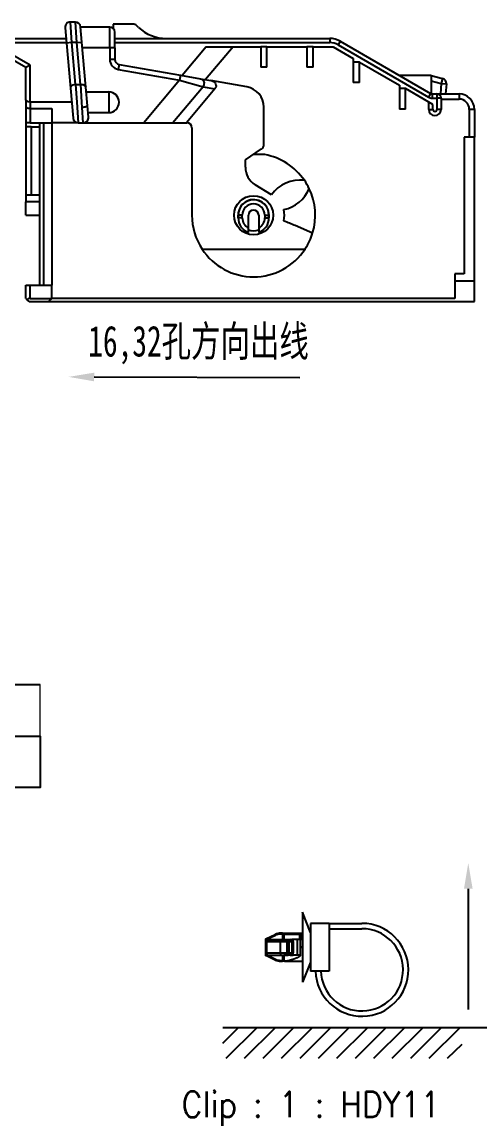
# Model space of a CAD drawing. Header units: inches. Extents: x 47316 to 59086, y 3141 to 11743.
# Drawn here: x 52195.5 to 52240, y 8715.9 to 8823.3 of the extents above; entities that cross this region are included whole.
import ezdxf

# ---------------------------------------------------------------- set-up
doc = ezdxf.new("R2010")
doc.units = ezdxf.units.IN
doc.header["$MEASUREMENT"] = 0
doc.styles.add('MtX_FangSong_GB2312', font='')
doc.styles.get("Standard").update_dxf_attribs({"font": ''})
doc.styles.get('MtX_FangSong_GB2312').set_extended_font_data('FangSong_GB2312')
doc.styles.get('Standard').set_extended_font_data('SimSun')

msp = doc.modelspace()

# ---------------------------------------------------------------- linework, layer by layer
at = {"color": 0, "lineweight": -2}
for p, q in [((52200.17, 8823.35), (52200.3, 8821.35)), ((52200.67, 8823.35), (52200.17, 8823.35)), ((52200.8, 8821.35), (52200.67, 8823.35)), ((52206.27, 8823.15), (52204.36, 8823.15)), ((52204.36, 8823.15), (52204.36, 8822.7)), ((52206.81, 8822.82), (52206.61, 8823.01)), ((52199.67, 8822.8), (52199.8, 8821.3)), ((52201.3, 8821.39), (52201.17, 8822.89)), ((52204.01, 8822.85), (52201.17, 8822.85)), ((52204.01, 8820.85), (52204.01, 8822.85)), ((52204.51, 8820.85), (52204.51, 8822.35)), ((52193.26, 8821.75), (52199.76, 8821.75)), ((52193.26, 8821.35), (52199.8, 8821.35)), ((52196.26, 8819.14), (52193.26, 8820.88)), ((52200.3, 8821.35), (52199.8, 8821.3)), ((52199.8, 8821.3), (52200.18, 8816.92)), ((52200.3, 8821.35), (52200.65, 8817.28)), ((52200.8, 8821.35), (52200.3, 8821.35)), ((52200.8, 8821.35), (52201.3, 8821.39)), ((52201.16, 8817.28), (52200.8, 8821.35)), ((52201.68, 8817), (52201.3, 8821.39)), ((52204.01, 8820.85), (52201.35, 8820.85)), ((52204.01, 8820.85), (52204.01, 8819.72)), ((52204.51, 8820.85), (52204.01, 8820.85)), ((52204.51, 8821.75), (52225.43, 8821.75)), ((52204.51, 8821.35), (52225.43, 8821.35)), ((52204.51, 8820.85), (52204.51, 8819.72)), ((52213.41, 8820.95), (52211.06, 8818.15)), ((52216.02, 8820.95), (52213.34, 8817.75)), ((52213.41, 8820.95), (52218.71, 8820.95)), ((52218.71, 8820.95), (52218.71, 8818.95)), ((52219.31, 8820.95), (52218.71, 8820.95)), ((52219.31, 8818.95), (52219.31, 8820.95)), ((52219.31, 8820.95), (52223.21, 8820.95)), ((52223.21, 8820.95), (52223.21, 8818.95)), ((52223.81, 8820.95), (52223.21, 8820.95)), ((52223.81, 8818.95), (52223.81, 8820.95)), ((52223.81, 8820.95), (52225.75, 8820.95)), ((52225.43, 8821.75), (52225.43, 8821.35)), ((52225.75, 8820.95), (52227.71, 8819.81)), ((52226.43, 8821.48), (52226.23, 8821.13)), ((52226.23, 8821.13), (52235.04, 8816.04)), ((52226.43, 8821.48), (52235.24, 8816.39)), ((52195.86, 8818.91), (52193.06, 8820.53)), ((52227.71, 8819.81), (52227.71, 8819.46)), ((52196.26, 8819.14), (52195.86, 8818.91)), ((52195.86, 8815.77), (52195.86, 8818.91)), ((52196.26, 8815.55), (52196.26, 8819.14)), ((52204.51, 8819.72), (52204.01, 8819.72)), ((52204.93, 8819.23), (52204.84, 8818.74)), ((52204.84, 8818.74), (52210.8, 8817.69)), ((52204.93, 8819.23), (52210.89, 8818.18)), ((52219.31, 8818.95), (52218.71, 8818.95)), ((52223.81, 8818.95), (52223.21, 8818.95)), ((52227.71, 8819.46), (52227.71, 8817.46)), ((52228.31, 8819.46), (52227.71, 8819.46)), ((52228.31, 8817.46), (52228.31, 8819.46)), ((52228.31, 8819.46), (52232.21, 8817.21)), ((52210.8, 8817.69), (52207.33, 8813.55)), ((52210.89, 8818.18), (52210.8, 8817.69)), ((52210.8, 8817.69), (52213.1, 8817.06)), ((52210.89, 8818.18), (52212.86, 8817.83)), ((52212.86, 8817.83), (52213.84, 8817.66)), ((52217.36, 8817.04), (52213.84, 8817.66)), ((52235.31, 8818.15), (52232.2, 8818.15)), ((52235.31, 8818.15), (52235.31, 8817.63)), ((52235.31, 8818.15), (52236.41, 8817.85)), ((52235.31, 8817.63), (52235.31, 8816.36)), ((52235.31, 8817.63), (52236.28, 8817.37)), ((52236.41, 8817.85), (52236.28, 8817.37)), ((52200.19, 8817.01), (52200.18, 8816.92)), ((52200.18, 8816.92), (52200.44, 8814)), ((52200.24, 8817.1), (52200.19, 8817.01)), ((52200.42, 8817.22), (52200.24, 8817.1)), ((52200.65, 8817.28), (52200.42, 8817.22)), ((52200.69, 8817.28), (52200.65, 8817.28)), ((52200.69, 8817.28), (52200.81, 8815.55)), ((52200.69, 8817.28), (52201.16, 8817.28)), ((52201.16, 8817.28), (52201.19, 8817.28)), ((52201.31, 8815.55), (52201.19, 8817.28)), ((52201.19, 8817.28), (52201.42, 8817.26)), ((52201.42, 8817.26), (52201.6, 8817.17)), ((52201.6, 8817.17), (52201.68, 8817)), ((52201.84, 8815.2), (52201.68, 8817)), ((52201.72, 8816.55), (52203.92, 8816.55)), ((52203.92, 8816.55), (52203.92, 8815.55)), ((52213.1, 8817.06), (52210.15, 8813.55)), ((52214.25, 8816.86), (52211.47, 8813.55)), ((52213.1, 8817.06), (52214.25, 8816.86)), ((52228.31, 8817.46), (52227.71, 8817.46)), ((52232.21, 8817.21), (52232.21, 8816.87)), ((52232.21, 8816.87), (52232.21, 8814.87)), ((52232.81, 8816.87), (52232.21, 8816.87)), ((52232.81, 8814.87), (52232.81, 8816.87)), ((52235.46, 8815.34), (52232.81, 8816.87)), ((52236.28, 8817.37), (52236.19, 8816.35)), ((52236.28, 8817.37), (52236.78, 8817.33)), ((52236.78, 8817.33), (52236.69, 8816.35)), ((52195.86, 8815.77), (52195.86, 8815.14)), ((52195.87, 8815.72), (52195.86, 8815.77)), ((52195.93, 8815.64), (52195.87, 8815.72)), ((52196.08, 8815.57), (52195.93, 8815.64)), ((52196.26, 8815.55), (52196.08, 8815.57)), ((52200.3, 8815.55), (52196.26, 8815.55)), ((52196.26, 8815.55), (52196.26, 8814.92)), ((52200.81, 8815.55), (52200.94, 8813.55)), ((52201.34, 8815.03), (52201.31, 8815.55)), ((52203.92, 8815.55), (52203.92, 8814.55)), ((52235.24, 8816.39), (52235.04, 8816.04)), ((52235.06, 8814.85), (52235.06, 8815.57)), ((52235.39, 8816.35), (52235.86, 8816.35)), ((52235.39, 8816.35), (52235.39, 8815.95)), ((52235.39, 8815.95), (52235.86, 8815.95)), ((52235.86, 8816.35), (52238.01, 8816.35)), ((52235.86, 8816.35), (52235.86, 8815.95)), ((52235.86, 8815.95), (52235.86, 8814.85)), ((52236.26, 8815.95), (52235.86, 8815.95)), ((52236.26, 8815.95), (52236.26, 8814.85)), ((52236.26, 8815.85), (52238.01, 8815.85)), ((52238.01, 8816.35), (52238.01, 8815.85)), ((52195.87, 8815.1), (52195.86, 8815.14)), ((52195.86, 8815.14), (52195.86, 8813.55)), ((52195.93, 8815.02), (52195.87, 8815.1)), ((52196.08, 8814.95), (52195.93, 8815.02)), ((52196.26, 8814.92), (52196.08, 8814.95)), ((52196.26, 8814.92), (52198.36, 8814.92)), ((52196.26, 8814.92), (52196.26, 8813.55)), ((52198.36, 8814.92), (52198.36, 8813.55)), ((52201.44, 8813.55), (52201.34, 8815.03)), ((52201.94, 8814.09), (52201.84, 8815.2)), ((52201.9, 8814.55), (52203.92, 8814.55)), ((52219.01, 8811.41), (52219.01, 8815.07)), ((52232.81, 8814.87), (52232.21, 8814.87)), ((52235.06, 8814.85), (52235.46, 8814.85)), ((52235.46, 8814.85), (52235.46, 8815.34)), ((52236.26, 8814.85), (52235.86, 8814.85)), ((52239.01, 8814.85), (52239.01, 8812.15)), ((52239.51, 8814.85), (52239.01, 8814.85)), ((52239.51, 8814.85), (52239.51, 8812.15)), ((52196.26, 8813.55), (52195.86, 8813.55)), ((52195.86, 8813.55), (52195.86, 8813.15)), ((52196.26, 8813.55), (52198.36, 8813.55)), ((52197.16, 8813.55), (52197.16, 8797.75)), ((52197.56, 8813.55), (52197.56, 8797.75)), ((52200.93, 8813.55), (52198.36, 8813.55)), ((52198.36, 8813.55), (52198.36, 8797.75)), ((52200.94, 8813.55), (52201.44, 8813.55)), ((52201.44, 8813.55), (52207.33, 8813.55)), ((52207.33, 8813.55), (52210.15, 8813.55)), ((52210.15, 8813.55), (52211.47, 8813.55)), ((52211.47, 8813.55), (52211.51, 8813.55)), ((52196.36, 8813.15), (52195.86, 8813.15)), ((52195.86, 8813.15), (52195.86, 8806.55)), ((52196.36, 8813.15), (52197.16, 8813.15)), ((52196.36, 8813.15), (52196.36, 8806.55)), ((52212.01, 8813.05), (52212.01, 8804.55)), ((52239.51, 8812.15), (52238.51, 8812.15)), ((52238.51, 8812.15), (52238.51, 8798.85)), ((52239.51, 8798.15), (52239.51, 8812.15)), ((52217.21, 8809.95), (52218.79, 8811)), ((52219.11, 8810.45), (52217.96, 8810.45)), ((52217.21, 8809.22), (52217.21, 8809.95)), ((52219.75, 8806.54), (52218.17, 8807.51)), ((52195.86, 8806.55), (52196.36, 8806.55)), ((52195.86, 8806.55), (52195.86, 8805.85)), ((52195.86, 8804.55), (52195.86, 8805.85)), ((52197.16, 8805.85), (52195.86, 8805.85)), ((52196.36, 8806.55), (52197.16, 8806.55)), ((52195.86, 8804.55), (52197.16, 8804.55)), ((52216.91, 8804.55), (52216.51, 8804.55)), ((52216.51, 8804.3), (52216.51, 8804.55)), ((52216.91, 8804.3), (52216.51, 8804.3)), ((52216.91, 8804.3), (52216.91, 8804.55)), ((52217.51, 8803.32), (52217.51, 8804.55)), ((52218.51, 8804.55), (52218.51, 8803.32)), ((52219.11, 8804.55), (52219.11, 8804.3)), ((52219.11, 8804.55), (52219.51, 8804.55)), ((52219.11, 8804.3), (52219.51, 8804.3)), ((52219.51, 8804.55), (52219.51, 8804.3)), ((52217.51, 8802.88), (52217.51, 8803.32)), ((52218.51, 8803.32), (52218.51, 8802.88)), ((52223.76, 8802.82), (52222.06, 8803.55)), ((52213, 8801.25), (52223.03, 8801.25)), ((52238.51, 8798.85), (52237.61, 8798.85)), ((52237.61, 8798.85), (52237.61, 8798.15)), ((52195.86, 8797.75), (52196.26, 8797.75)), ((52195.86, 8796.45), (52195.86, 8797.75)), ((52196.26, 8797.75), (52198.36, 8797.75)), ((52196.26, 8796.45), (52196.26, 8797.75)), ((52198.36, 8796.45), (52198.36, 8797.75)), ((52237.61, 8798.15), (52237.61, 8796.45)), ((52239.51, 8798.15), (52237.61, 8798.15)), ((52239.51, 8796.15), (52239.51, 8798.15)), ((52195.86, 8796.45), (52195.98, 8796.33)), ((52196.16, 8796.15), (52195.98, 8796.33)), ((52196.16, 8796.15), (52198.06, 8796.15)), ((52196.26, 8796.45), (52198.36, 8796.45)), ((52198.36, 8796.45), (52198.06, 8796.15)), ((52198.06, 8796.15), (52239.51, 8796.15)), ((52237.61, 8796.45), (52198.36, 8796.45)), ((52215.03, 8723.98, 0), (52216.55, 8725.51, 0)), ((52215.03, 8725.51, 0), (52240.92, 8725.51, 0)), ((52215.35, 8722.51, 0), (52218.35, 8725.51, 0)), ((52217.14, 8722.51, 0), (52220.15, 8725.51, 0)), ((52218.94, 8722.51, 0), (52221.94, 8725.51, 0)), ((52220.74, 8722.51, 0), (52223.74, 8725.51, 0)), ((52222.53, 8722.51, 0), (52225.54, 8725.51, 0)), ((52224.33, 8722.51, 0), (52227.33, 8725.51, 0)), ((52226.12, 8722.51, 0), (52229.13, 8725.51, 0)), ((52227.92, 8722.51, 0), (52230.92, 8725.51, 0)), ((52229.72, 8722.51, 0), (52232.72, 8725.51, 0)), ((52231.51, 8722.51, 0), (52234.52, 8725.51, 0)), ((52233.31, 8722.51, 0), (52236.31, 8725.51, 0)), ((52235.1, 8722.51, 0), (52238.11, 8725.51, 0)), ((52236.9, 8722.51, 0), (52238.3, 8723.9, 0))]:
    msp.add_line(p, q, dxfattribs=at)
at = {"color": 7, "lineweight": -2}
for p, q in [((52202.5, 8788.81), (52222.52, 8788.77)), ((52238.91, 8739.01), (52238.91, 8727.26))]:
    msp.add_line(p, q, dxfattribs=at)
at = {"color": 0, "linetype": 'Continuous', "lineweight": -2}
for p, q in [((52114.73, 8758.87), (52197.23, 8758.87)), ((52114.73, 8753.87), (52197.23, 8753.87))]:
    msp.add_line(p, q, dxfattribs=at)
at = {"color": 7, "linetype": 'Continuous', "lineweight": 15}
msp.add_line((52197.23, 8753.87), (52197.23, 8758.87), dxfattribs=at)
at = {"color": 0, "linetype": 'ByBlock', "lineweight": -3, "ltscale": 0.132311}
for p, q in [((52223.56, 8734.76), (52222.76, 8736.72)), ((52223.56, 8731.88), (52222.76, 8729.92))]:
    msp.add_line(p, q, dxfattribs=at)
at = {"color": 0, "linetype": 'ByBlock', "lineweight": -3, "ltscale": 0.425}
msp.add_line((52222.76, 8736.72), (52222.76, 8729.92), dxfattribs=at)
at = {"color": 0, "linetype": 'ByBlock', "lineweight": -3, "ltscale": 0.096026}
for p, q in [((52223.56, 8735.64), (52223.56, 8734.1)), ((52223.56, 8732.53), (52223.56, 8731))]:
    msp.add_line(p, q, dxfattribs=at)
at = {"color": 0, "linetype": 'ByBlock', "lineweight": -3, "ltscale": 0.1125}
for p, q in [((52225.36, 8735.64), (52223.56, 8735.64)), ((52225.36, 8731), (52223.56, 8731))]:
    msp.add_line(p, q, dxfattribs=at)
at = {"color": 0, "linetype": 'ByBlock', "lineweight": -3, "ltscale": 0.2}
for p, q in [((52225.36, 8735.64), (52228.56, 8735.64)), ((52225.36, 8735.12), (52228.56, 8735.12))]:
    msp.add_line(p, q, dxfattribs=at)
at = {"color": 0, "linetype": 'ByBlock', "lineweight": -3, "ltscale": 0.289999}
msp.add_line((52225.36, 8735.64), (52225.36, 8731), dxfattribs=at)
at = {"color": 0, "linetype": 'ByBlock', "lineweight": -3, "ltscale": 0.005}
for p, q in [((52219.24, 8734.07), (52219.16, 8734.07)), ((52219.24, 8734.07), (52219.21, 8734.14)), ((52220.16, 8734.49), (52220.12, 8734.57)), ((52220.63, 8734.6), (52220.63, 8734.68)), ((52220.82, 8734.6), (52220.82, 8734.68)), ((52222.63, 8734.6), (52222.63, 8734.68)), ((52219.24, 8732.57), (52219.16, 8732.57)), ((52219.24, 8732.57), (52219.21, 8732.5)), ((52220.16, 8732.14), (52220.12, 8732.07)), ((52220.63, 8732.04), (52220.63, 8731.96)), ((52220.83, 8732.04), (52220.83, 8731.96))]:
    msp.add_line(p, q, dxfattribs=at)
at = {"color": 0, "linetype": 'ByBlock', "lineweight": -3, "ltscale": 0.011816}
for p, q in [((52219.16, 8734.07), (52219.16, 8733.88)), ((52219.16, 8732.76), (52219.16, 8732.57))]:
    msp.add_line(p, q, dxfattribs=at)
at = {"color": 0, "linetype": 'ByBlock', "lineweight": -3, "ltscale": 0.07}
for p, q in [((52219.16, 8733.88), (52219.16, 8732.76)), ((52219.28, 8733.88), (52219.28, 8732.76)), ((52220.6, 8733.88), (52220.6, 8732.76)), ((52221.24, 8733.88), (52221.24, 8732.76)), ((52221.45, 8733.88), (52221.45, 8732.76)), ((52221.73, 8733.88), (52221.73, 8732.76)), ((52221.88, 8733.88), (52221.88, 8732.76))]:
    msp.add_line(p, q, dxfattribs=at)
at = {"color": 0, "linetype": 'ByBlock', "lineweight": -3, "ltscale": 0.007544}
for p, q in [((52219.16, 8733.88), (52219.28, 8733.88)), ((52219.16, 8732.76), (52219.28, 8732.76))]:
    msp.add_line(p, q, dxfattribs=at)
at = {"color": 0, "linetype": 'ByBlock', "lineweight": -3, "ltscale": 0.062942}
for p, q in [((52219.21, 8734.14), (52220.12, 8734.57)), ((52220.12, 8732.07), (52219.21, 8732.5))]:
    msp.add_line(p, q, dxfattribs=at)
at = {"color": 0, "linetype": 'ByBlock', "lineweight": -3, "ltscale": 0.062941}
for p, q in [((52219.24, 8734.07), (52220.16, 8734.49)), ((52220.16, 8732.14), (52219.24, 8732.57))]:
    msp.add_line(p, q, dxfattribs=at)
at = {"color": 0, "linetype": 'ByBlock', "lineweight": -3, "ltscale": 0.001816}
for p, q in [((52219.24, 8734.07), (52219.24, 8734.04)), ((52219.24, 8732.6), (52219.24, 8732.57))]:
    msp.add_line(p, q, dxfattribs=at)
at = {"color": 0, "linetype": 'ByBlock', "lineweight": -3, "ltscale": 0.081943}
for p, q in [((52219.28, 8733.88), (52220.6, 8733.88)), ((52219.36, 8734.08), (52220.68, 8734.08)), ((52219.28, 8732.76), (52220.6, 8732.76)), ((52219.36, 8732.56), (52220.68, 8732.56))]:
    msp.add_line(p, q, dxfattribs=at)
at = {"color": 0, "linetype": 'ByBlock', "lineweight": -3, "ltscale": 0.0405}
for p, q in [((52220.6, 8733.88), (52221.24, 8733.88)), ((52220.6, 8732.76), (52221.24, 8732.76))]:
    msp.add_line(p, q, dxfattribs=at)
at = {"color": 0, "linetype": 'ByBlock', "lineweight": -3, "ltscale": 0.011804}
for p, q in [((52220.82, 8734.68), (52220.63, 8734.68)), ((52220.82, 8734.6), (52220.63, 8734.6))]:
    msp.add_line(p, q, dxfattribs=at)
at = {"color": 0, "linetype": 'ByBlock', "lineweight": -3, "ltscale": 0.04455}
for p, q in [((52220.68, 8734.08), (52221.39, 8734.08)), ((52220.68, 8732.56), (52221.39, 8732.56))]:
    msp.add_line(p, q, dxfattribs=at)
at = {"color": 0, "linetype": 'ByBlock', "lineweight": -3, "ltscale": 0.006325}
msp.add_line((52220.82, 8734.68), (52220.92, 8734.68), dxfattribs=at)
at = {"color": 0, "linetype": 'ByBlock', "lineweight": -3, "ltscale": 0.007907}
msp.add_line((52220.82, 8734.6), (52220.95, 8734.6), dxfattribs=at)
at = {"color": 0, "linetype": 'ByBlock', "lineweight": -3, "ltscale": 0.0325}
for p, q in [((52220.82, 8734.6), (52220.82, 8734.08)), ((52220.95, 8734.6), (52220.95, 8734.08)), ((52222.5, 8734.08), (52222.5, 8734.6)), ((52220.83, 8732.56), (52220.83, 8732.04)), ((52220.92, 8732.56), (52220.92, 8732.04))]:
    msp.add_line(p, q, dxfattribs=at)
at = {"color": 0, "linetype": 'ByBlock', "lineweight": -3, "ltscale": 0.097302}
for p, q in [((52220.92, 8734.68), (52222.48, 8734.68)), ((52220.95, 8734.6), (52222.5, 8734.6))]:
    msp.add_line(p, q, dxfattribs=at)
at = {"color": 0, "linetype": 'ByBlock', "lineweight": -3, "ltscale": 0.012637}
for p, q in [((52221.24, 8733.88), (52221.45, 8733.88)), ((52221.39, 8734.08), (52221.59, 8734.08)), ((52221.45, 8732.76), (52221.24, 8732.76)), ((52221.59, 8732.56), (52221.39, 8732.56))]:
    msp.add_line(p, q, dxfattribs=at)
at = {"color": 0, "linetype": 'ByBlock', "lineweight": -3, "ltscale": 0.018011}
for p, q in [((52221.45, 8733.88), (52221.73, 8733.88)), ((52221.45, 8732.76), (52221.73, 8732.76))]:
    msp.add_line(p, q, dxfattribs=at)
at = {"color": 0, "linetype": 'ByBlock', "lineweight": -3, "ltscale": 0.009006}
for p, q in [((52221.59, 8734.08), (52221.73, 8734.08)), ((52221.59, 8732.56), (52221.73, 8732.56))]:
    msp.add_line(p, q, dxfattribs=at)
at = {"color": 0, "linetype": 'ByBlock', "lineweight": -3, "ltscale": 0.009364}
for p, q in [((52221.88, 8734.08), (52221.73, 8734.08)), ((52221.88, 8733.88), (52221.73, 8733.88)), ((52221.73, 8732.76), (52221.88, 8732.76)), ((52221.73, 8732.56), (52221.88, 8732.56))]:
    msp.add_line(p, q, dxfattribs=at)
at = {"color": 0, "linetype": 'ByBlock', "lineweight": -3, "ltscale": 0.0125}
for p, q in [((52221.73, 8733.88), (52221.73, 8734.08)), ((52221.88, 8733.88), (52221.88, 8734.08)), ((52221.73, 8732.56), (52221.73, 8732.76)), ((52221.88, 8732.56), (52221.88, 8732.76)), ((52222.56, 8733.36), (52222.76, 8733.36)), ((52222.56, 8733.32), (52222.76, 8733.32))]:
    msp.add_line(p, q, dxfattribs=at)
at = {"color": 0, "linetype": 'ByBlock', "lineweight": -3, "ltscale": 0.022501}
for p, q in [((52222.24, 8734.08), (52221.88, 8734.08)), ((52222.24, 8732.56), (52221.88, 8732.56))]:
    msp.add_line(p, q, dxfattribs=at)
at = {"color": 0, "linetype": 'ByBlock', "lineweight": -3, "ltscale": 0.02}
for p, q in [((52222.56, 8734.08), (52222.24, 8734.08)), ((52222.56, 8732.56), (52222.24, 8732.56))]:
    msp.add_line(p, q, dxfattribs=at)
at = {"color": 0, "linetype": 'ByBlock', "lineweight": -3, "ltscale": 0.095}
for p, q in [((52222.24, 8734.08), (52222.24, 8732.56)), ((52222.56, 8734.08), (52222.56, 8732.56))]:
    msp.add_line(p, q, dxfattribs=at)
at = {"color": 0, "linetype": 'ByBlock', "lineweight": -3, "ltscale": 0.009488}
msp.add_line((52222.48, 8734.68), (52222.63, 8734.68), dxfattribs=at)
at = {"color": 0, "linetype": 'ByBlock', "lineweight": -3, "ltscale": 0.007906}
msp.add_line((52222.5, 8734.6), (52222.63, 8734.6), dxfattribs=at)
at = {"color": 0, "linetype": 'ByBlock', "lineweight": -3, "ltscale": 0.008443}
for p, q in [((52222.63, 8734.68), (52222.76, 8734.68)), ((52222.63, 8734.6), (52222.76, 8734.6))]:
    msp.add_line(p, q, dxfattribs=at)
at = {"color": 0, "linetype": 'ByBlock', "lineweight": -3, "ltscale": 0.032832}
msp.add_line((52222.63, 8734.07), (52222.63, 8734.6), dxfattribs=at)
at = {"color": 0, "linetype": 'ByBlock', "lineweight": -3, "ltscale": 0.097948}
msp.add_line((52223.56, 8734.1), (52223.56, 8732.53), dxfattribs=at)
at = {"color": 0, "linetype": 'ByBlock', "lineweight": -3, "ltscale": 0.0025}
msp.add_line((52222.63, 8733.32), (52222.63, 8733.36), dxfattribs=at)
at = {"color": 0, "linetype": 'ByBlock', "lineweight": -3, "ltscale": 0.012206}
for p, q in [((52220.63, 8732.04), (52220.83, 8732.04)), ((52220.63, 8731.96), (52220.83, 8731.96))]:
    msp.add_line(p, q, dxfattribs=at)
at = {"color": 0, "linetype": 'ByBlock', "lineweight": -3, "ltscale": 0.005363}
msp.add_line((52220.83, 8732.56), (52220.91, 8732.56), dxfattribs=at)
at = {"color": 0, "linetype": 'ByBlock', "lineweight": -3, "ltscale": 0.005597}
msp.add_line((52220.92, 8732.04), (52220.83, 8732.04), dxfattribs=at)
at = {"color": 0, "linetype": 'ByBlock', "lineweight": -3, "ltscale": 0.004477}
msp.add_line((52220.9, 8731.96), (52220.83, 8731.96), dxfattribs=at)
at = {"color": 0, "linetype": 'ByBlock', "lineweight": -3, "ltscale": 0.00896}
msp.add_line((52221.04, 8731.96), (52220.9, 8731.96), dxfattribs=at)
at = {"color": 0, "linetype": 'ByBlock', "lineweight": -3, "ltscale": 0.000233459}
msp.add_line((52220.91, 8732.56), (52220.92, 8732.56), dxfattribs=at)
at = {"color": 0, "linetype": 'ByBlock', "lineweight": -3, "ltscale": 0.003059}
msp.add_line((52220.92, 8732.56), (52220.96, 8732.56), dxfattribs=at)
at = {"color": 0, "linetype": 'ByBlock', "lineweight": -3, "ltscale": 0.002986}
msp.add_line((52220.96, 8732.04), (52220.92, 8732.04), dxfattribs=at)
at = {"color": 0, "linetype": 'ByBlock', "lineweight": -3, "ltscale": 0.1}
msp.add_line((52222.56, 8732.56), (52220.96, 8732.56), dxfattribs=at)
at = {"color": 0, "linetype": 'ByBlock', "lineweight": -3, "ltscale": 0.031953}
msp.add_line((52220.96, 8732.56), (52220.96, 8732.05), dxfattribs=at)
at = {"color": 0, "linetype": 'ByBlock', "lineweight": -3, "ltscale": 0.000495148}
msp.add_line((52220.96, 8732.05), (52220.96, 8732.04), dxfattribs=at)
at = {"color": 0, "linetype": 'ByBlock', "lineweight": -3, "ltscale": 9.0198e-05}
msp.add_line((52220.96, 8732.04), (52220.96, 8732.04), dxfattribs=at)
at = {"color": 0, "linetype": 'ByBlock', "lineweight": -3, "ltscale": 0.000715637}
msp.add_line((52221.04, 8731.97), (52221.04, 8731.96), dxfattribs=at)
at = {"color": 0, "linetype": 'ByBlock', "lineweight": -3, "ltscale": 0.107719}
msp.add_line((52221.04, 8731.96), (52222.76, 8731.96), dxfattribs=at)
at = {"color": 0, "linetype": 'ByBlock', "lineweight": -3, "ltscale": 0.004339}
msp.add_line((52222.56, 8732.56), (52222.56, 8732.49), dxfattribs=at)
at = {"color": 0, "linetype": 'Continuous', "lineweight": -2}
msp.add_lwpolyline([(52114.73, 8748.87), (52114.73, 8753.87), (52197.23, 8753.87), (52197.23, 8748.87)], close=True, dxfattribs=at)
at = {"color": 0, "linetype": 'ByBlock', "lineweight": -3}
msp.add_lwpolyline([(52222.56, 8732.49), (52222.26, 8732.3), (52221.93, 8732.15), (52221.59, 8732.05), (52221.32, 8732), (52221.04, 8731.97)], dxfattribs=at)
at = {"color": 0, "lineweight": -2}
msp.add_circle((52218.01, 8804.55), 1.9, dxfattribs=at)
for centre, radius, start, end in [((52200.17, 8822.85), 0.5, 90, 185), ((52200.67, 8822.85), 0.5, 5, 90), ((52206.27, 8822.65), 0.5, 46.9732, 90), ((52204.01, 8822.35), 0.5, 360, 90), ((52209.54, 8825.75), 4, 226.9732, 270), ((52225.43, 8819.75), 2, 60, 89.7834), ((52225.43, 8819.75), 1.6, 60, 90), ((52205.01, 8819.72), 1, 180, 260), ((52205.01, 8819.72), 0.5, 180, 260), ((52236.28, 8817.37), 0.5, 355, 75.0686), ((52203.92, 8815.55), 0.999, 360, 90), ((52217.01, 8815.07), 2, 360, 80), ((52203.92, 8815.54), 0.999, 270, 360), ((52235.39, 8816.65), 0.7, 240, 270), ((52235.39, 8816.65), 0.3, 240, 270), ((52235.86, 8815.95), 0.4, 360, 90), ((52238.01, 8814.85), 1.5, 360, 90), ((52238.01, 8814.85), 1, 360, 90), ((52235.66, 8814.85), 0.6, 180, 360), ((52235.66, 8814.85), 0.2, 180.0627, 359.9739), ((52200.94, 8814.05), 0.5, 185, 270), ((52201.44, 8814.05), 0.5, 270, 5), ((52211.51, 8813.05), 0.5, 360, 90), ((52218.51, 8811.41), 0.5, 303.6901, 0), ((52218.01, 8804.55), 6, 34.5, 79.5247), ((52219.21, 8809.22), 2, 180, 238.5), ((52222.56, 8804.47), 3.5, 83.5083, 143.5917), ((52218.01, 8804.55), 6, 25.5, 34.5), ((52220.22, 8808.52), 3.5, 282.2317, 336.4917), ((52218.01, 8804.55), 6, 343.3341, 25.5), ((52218.01, 8804.55), 1.51, 0, 186.5976), ((52218.01, 8804.55), 1.5, 360, 180), ((52218.01, 8804.55), 1.1, 0, 180), ((52218.01, 8804.55), 0.5, 360, 180), ((52218.01, 8804.55), 3, 349.2688, 10.7312), ((52218.01, 8804.55), 6, 180, 213.367), ((52218.01, 8804.3), 1.5, 180, 250.5288), ((52218.01, 8804.3), 1.1, 180, 242.9643), ((52218.01, 8804.3), 1.1, 297.0357, 0), ((52218.01, 8804.3), 1.5, 289.4712, 360), ((52218.01, 8804.55), 1.51, 353.4024, 360), ((52210.8, 8777.01), 28.82, 67, 69.3607), ((52218.01, 8804.55), 1.51, 250.6629, 289.3371), ((52218.01, 8804.55), 6, 326.633, 343.3341), ((52218.01, 8804.55), 6, 213.367, 326.633), ((52196.26, 8796.05), 0.4, 89.9845, 134.9984)]:
    msp.add_arc(centre, radius, start, end, dxfattribs=at)
at = {"color": 0, "linetype": 'ByBlock', "lineweight": -3}
for centre, radius, start, end in [((52228.56, 8731.12), 4.52, 181.5213, 90), ((52228.56, 8731.12), 4, 181.7191, 90), ((52219.24, 8734.07), 0.08, 115.0169, 180), ((52219.36, 8733.88), 0.2, 90, 180), ((52220.63, 8733.48), 1.2, 90, 115.0169), ((52220.63, 8733.48), 1.12, 90, 115.0169), ((52222.56, 8733.68), 0.4, 60, 90), ((52219.36, 8732.76), 0.2, 180, 270), ((52219.24, 8732.57), 0.08, 180, 244.9831), ((52220.63, 8733.16), 1.2, 244.9831, 270), ((52220.63, 8733.16), 1.12, 244.9831, 270), ((52221.04, 8732.04), 0.0745, 178.3994, 274.0763), ((52221.04, 8732.04), 0.0799, 180.0574, 270.0573), ((52221.04, 8731.96), 0.00347, 251.1624, 314.3906)]:
    msp.add_arc(centre, radius, start, end, dxfattribs=at)
at = {"color": 0, "lineweight": -2, "extrusion": (0, 0, -1)}
for centre, major_axis, ratio, start_param, end_param in [((52212.77, 8817.34), (0.087, 0.492), 0.83205, 6.283185, 8.301814), ((52213.76, 8817.17), (0.592, -0.104), 0.83205, 4.712389, 6.731018), ((52201.34, 8815.16), (-0.498, -0.043), 0.258498, 3.141593, 4.735001)]:
    msp.add_ellipse(centre, major_axis=major_axis, ratio=ratio, start_param=start_param, end_param=end_param, dxfattribs=at)
at = {"color": 0, "linetype": 'ByBlock', "lineweight": -3}
for centre, major_axis, ratio, start_param, end_param in [((52219.36, 8733.88), (0, -0.2), 0.396439, 3.141593, 4.712389), ((52220.68, 8733.88), (0, -0.2), 0.396439, 3.141593, 4.712389), ((52220.92, 8734.6), (0, -0.08), 0.316228, 1.570796, 3.141593), ((52221.39, 8733.88), (0, -0.2), 0.720438, 3.141593, 4.712389), ((52221.59, 8733.88), (0, -0.2), 0.720438, 3.141593, 4.712389), ((52222.48, 8734.6), (0, -0.08), 0.316228, 1.570796, 3.141593), ((52219.36, 8732.76), (0, -0.2), 0.396439, 4.712389, 6.283185), ((52220.68, 8732.76), (0, -0.2), 0.396439, 4.712389, 6.283185), ((52221.39, 8732.76), (0, -0.2), 0.720438, 4.712389, 6.283185), ((52221.59, 8732.76), (0, -0.2), 0.720438, 4.712389, 6.283185), ((52220.9, 8732.04), (0, 0.08), 0.22389, 3.141593, 4.712389), ((52221.04, 8732.04), (0, 0.08), 0.97071, 1.570796, 3.141593)]:
    msp.add_ellipse(centre, major_axis=major_axis, ratio=ratio, start_param=start_param, end_param=end_param, dxfattribs=at)
at = {"color": 7, "lineweight": -2}
for points in [[(52202.49, 8788.39), (52200, 8788.82), (52202.5, 8789.23)], [(52238.49, 8739.01), (52238.91, 8741.51), (52239.33, 8739.01)]]:
    msp.add_solid(points, dxfattribs=at)

# ---------------------------------------------------------------- texts
at = {"color": 0, "lineweight": -2, "style": 'MtX_FangSong_GB2312', "width": 0.7}
msp.add_text('16,32孔方向出线', height=3, rotation=0.0033, dxfattribs=at).set_placement((52201.92, 8790.8))
at = {"color": 42, "linetype": 'Continuous', "lineweight": 15, "insert": (52211.01, 8719.27), "char_height": 2.5, "width": 30.1071, "attachment_point": 1}
msp.add_mtext('\\Fromans.shx;\\W0.9000000000;\\T1.0000000000;\\o\\lClip : 1 : HDY11', dxfattribs=at)

doc.saveas('drawing.dxf')
